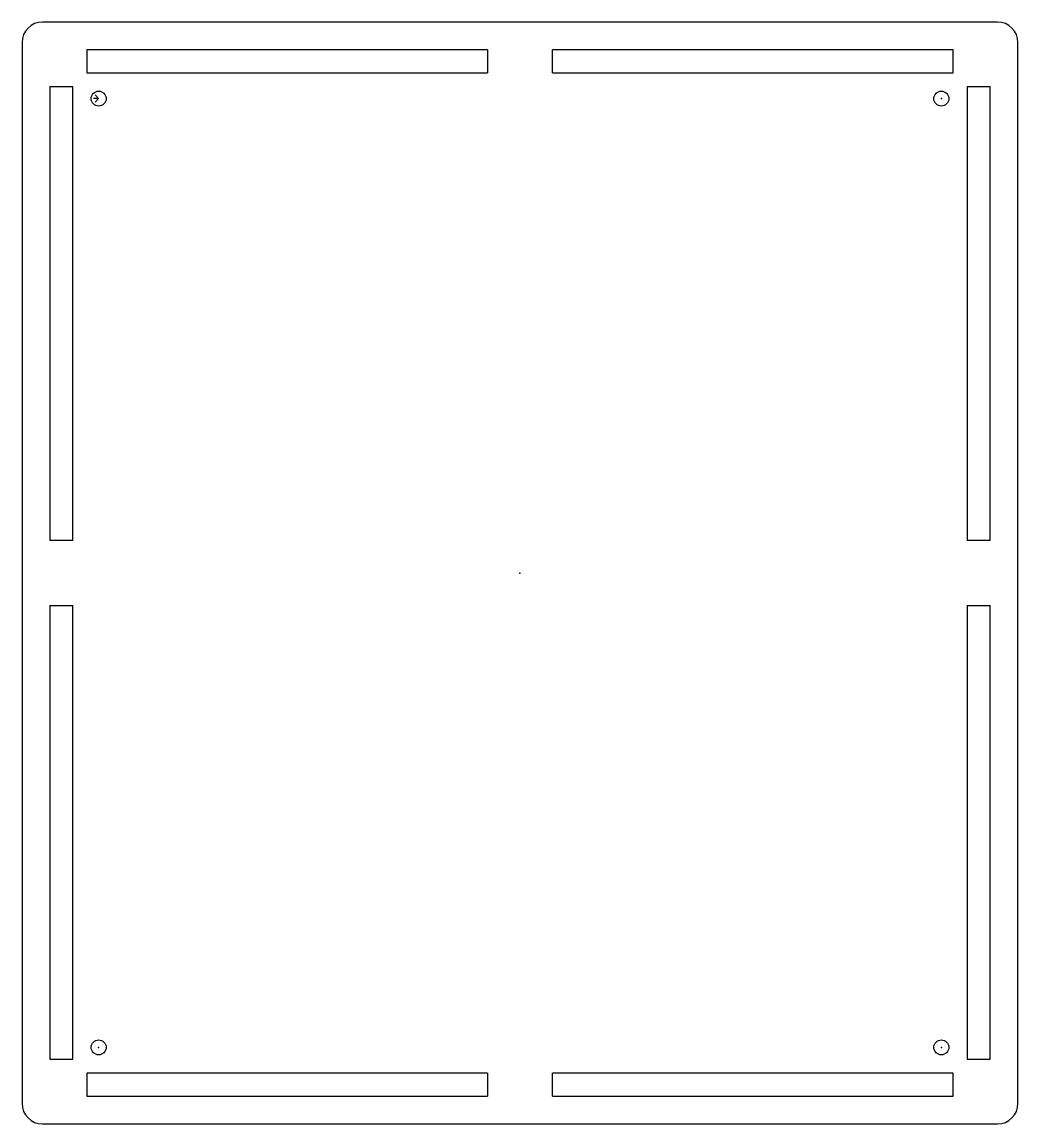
# Model space of a CAD drawing. Header units: millimetres. Extents: x -97 to 97, y -108 to 108.
import ezdxf

# ---------------------------------------------------------------- set-up
doc = ezdxf.new("R2010")
doc.units = ezdxf.units.MM
doc.header["$PDSIZE"] = -1
doc.linetypes.add('CENTERX2', pattern=[20.32, 12.7, -2.54, 2.54, -2.54])

msp = doc.modelspace()

# ---------------------------------------------------------------- linework, layer by layer
at = {"color": 7, "linetype": 'Continuous', "lineweight": 25}
for p, q in [((93.5, 107.95), (-93.5, 107.95)), ((-97.5, 103.95), (-97.5, -103.95)), ((97.5, -103.95), (97.5, 103.95)), ((-6.35, 102.53), (-84.8, 102.53)), ((-84.8, 102.53), (-84.8, 98.03)), ((-6.35, 102.53), (-6.35, 98.03)), ((6.35, 98.03), (6.35, 102.53)), ((84.8, 102.53), (6.35, 102.53)), ((84.8, 98.03), (84.8, 102.53)), ((-84.8, 98.03), (-6.35, 98.03)), ((6.35, 98.03), (84.8, 98.03)), ((-87.57, 95.25), (-92.07, 95.25)), ((-92.07, 95.25), (-92.07, 6.35)), ((-87.57, 6.35), (-87.57, 95.25)), ((92.07, 95.25), (87.57, 95.25)), ((87.57, 95.25), (87.57, 6.35)), ((92.07, 6.35), (92.07, 95.25)), ((-87.57, 6.35), (-92.07, 6.35)), ((92.07, 6.35), (87.57, 6.35)), ((-92.07, -6.35), (-87.57, -6.35)), ((-92.07, -6.35), (-92.07, -95.25)), ((-87.57, -95.25), (-87.57, -6.35)), ((87.57, -6.35), (92.07, -6.35)), ((87.57, -6.35), (87.57, -95.25)), ((92.07, -95.25), (92.07, -6.35)), ((-92.07, -95.25), (-87.57, -95.25)), ((87.57, -95.25), (92.07, -95.25)), ((-84.8, -98.03), (-84.8, -102.53)), ((-6.35, -98.03), (-84.8, -98.03)), ((-6.35, -98.03), (-6.35, -102.53)), ((6.35, -102.53), (6.35, -98.03)), ((84.8, -98.03), (6.35, -98.03)), ((84.8, -102.53), (84.8, -98.03)), ((-84.8, -102.53), (-6.35, -102.53)), ((6.35, -102.53), (84.8, -102.53)), ((-93.5, -107.95), (93.5, -107.95))]:
    msp.add_line(p, q, dxfattribs=at)
at = {"color": 7, "linetype": 'CENTERX2'}
for q in [(-83.51, 92.95), (-83.21, 93.66), (-83.21, 92.24)]:
    msp.add_line((-82.5, 92.95), q, dxfattribs=at)
at = {"color": 7, "linetype": 'Continuous', "lineweight": 25}
for centre in [(-82.5, 92.95), (82.5, 92.95), (-82.5, -92.95), (82.5, -92.95)]:
    msp.add_circle(centre, 1.47, dxfattribs=at)
for centre, start, end in [((93.5, 103.95), 0, 90), ((-93.5, 103.95), 90, 180), ((-93.5, -103.95), 180, 270), ((93.5, -103.95), 270, 0)]:
    msp.add_arc(centre, 4, start, end, dxfattribs=at)
at = {"color": 7, "linetype": 'Continuous'}
for p in [(82.5, 92.95), (0, 0), (-82.5, -92.95), (82.5, -92.95)]:
    msp.add_point(p, dxfattribs=at)

doc.saveas('drawing.dxf')
